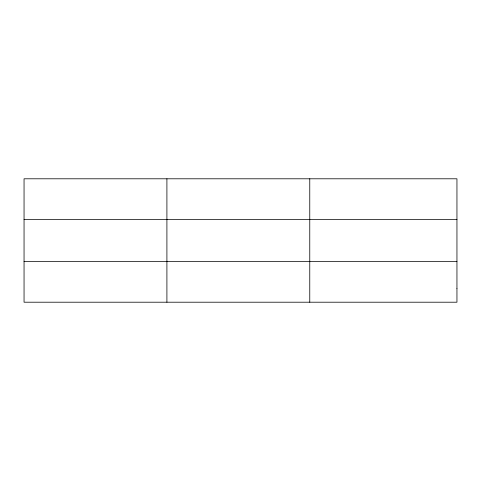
<?xml version="1.0" encoding="UTF-8"?>
<svg xmlns="http://www.w3.org/2000/svg" width="481" height="481" viewBox="0 0 481 481"><rect width="100%" height="100%" fill="white"/><g stroke="black" fill="none" stroke-linecap="round" stroke-linejoin="round"><path stroke-width="0.72" d="M166.907 302.206L166.907 178.794M309.764 302.206L309.764 178.794M24.05 219.516L456.95 219.516M24.05 261.484L456.95 261.484M456.95 288.63L456.95 302.206L24.05 302.206L24.05 178.794L456.95 178.794L456.95 288.63"/></g></svg>
